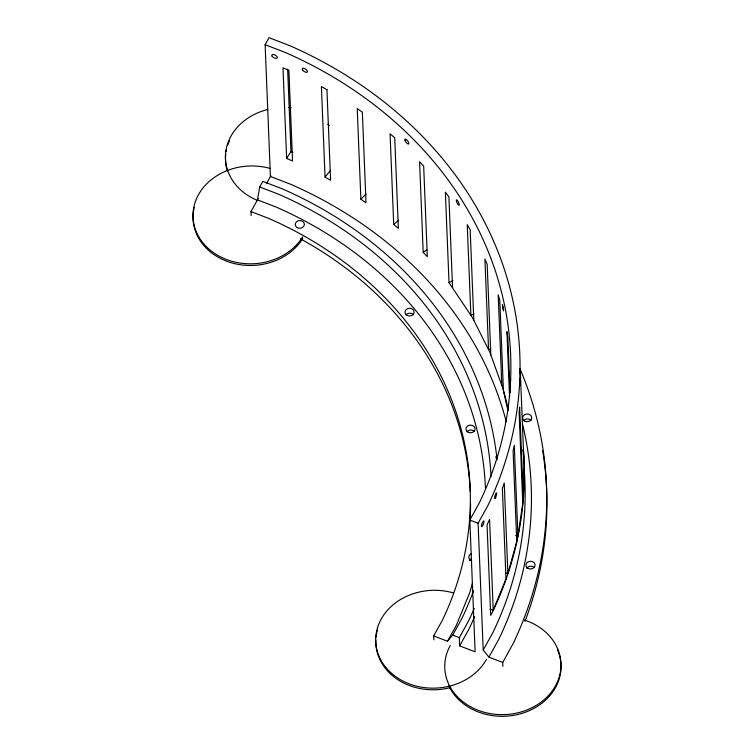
<?xml version="1.0" encoding="UTF-8"?>
<svg xmlns="http://www.w3.org/2000/svg" width="754" height="754" viewBox="0 0 754 754"><rect width="100%" height="100%" fill="white"/><g stroke="black" fill="none" stroke-linecap="round" stroke-linejoin="round"><path stroke-width="1.13" d="M520.42 374.304L520.203 368.659L524.058 464.898L523.267 497.687L519.629 407.094L519.148 412.73L522.786 503.333L517.923 535.924L515.67 535.604M510.496 380.195L510.562 379.403L510.618 380.402M497.103 459.789A410.119 345.115 -2.3 0 0 282.25 188.82L262.826 181.365L259.715 186.983L257.453 199.885L276.247 207.096A396.679 333.815 -2.3 0 1 485.435 488.309M472.381 583.398L469.959 592.144L456.34 625.311L447.508 641.23L433.691 635.933L442.183 620.627A381.392 320.95 -2.3 0 0 269.027 218.528L250.969 211.591L258.17 198.594M505.67 573.021L507.876 573.53L516.744 541.495L513.106 450.901L514.285 445.322L517.923 535.924M490.034 609.043L493.22 610.099L506 578.978L502.362 488.385L504.238 482.928L507.876 573.53M506.245 421.656A427.226 359.517 -2.3 0 0 290.658 184.259L270.422 176.493L265.135 44.722L269.027 37.7L289.687 45.636A436.396 367.236 -2.3 0 1 487.819 505.717L478.102 523.229L483.201 650.061L488.922 657.13L502.729 662.427L502.89 666.376M266.464 183.646L270.865 175.71M474.219 608.478A410.119 345.115 -2.3 0 1 468.441 621.192L459.318 637.658L459.648 645.895L475.114 651.824L469.817 520.053L479.327 502.909A427.226 359.517 -2.3 0 0 285.361 52.488L265.135 44.722M447.508 641.23L452.692 635.113L461.655 618.949A402.787 338.951 -2.3 0 0 473.55 590.768M459.648 645.895L468.771 629.43A410.119 345.115 -2.3 0 0 474.558 616.715M483.201 650.061L492.909 632.549A436.396 367.236 -2.3 0 0 524.171 469.045M488.922 657.13L498.762 639.364A442.504 372.372 -2.3 0 0 522.776 425.171M502.729 662.427L512.909 644.057A457.782 385.228 -2.3 0 0 520.043 368.932M286.624 158.387L282.986 67.794L288.905 70.386L292.543 160.988L286.624 158.387L290.95 151.535L287.642 69.17M326.934 89.528L330.601 180.263L325.049 177.152L330.195 170.706M360.874 199.226L357.236 108.633L362.363 112.214L366.001 202.817L360.874 199.226L366.048 194.004M393.711 224.372L390.072 133.769L394.719 137.793L398.357 228.387L393.711 224.372L398.668 220.3M423.201 252.298L419.563 161.695L423.673 166.116L427.311 256.709L423.201 252.298L426.821 249.885M508.441 410.346A427.226 359.517 -2.3 0 0 502.795 388.084L489.846 352.212L472.494 317.726L449.016 282.703L452.909 280.629M473.964 313.966L470.873 315.266L467.235 224.673L470.166 229.725L473.804 320.318M302.665 236.86A58.133 48.916 -2.3 0 1 208.717 248.867A58.133 48.916 -2.3 0 1 227.623 170.404L231.374 169.094A58.133 48.916 -2.3 0 1 270.243 168.472M490.694 348.942L488.545 349.62L484.907 259.027L487.178 264.315L490.816 354.908M450.741 687.497L449.761 687.752A58.133 48.916 -2.3 0 1 375.803 640.042M453.211 592.87A58.133 48.916 -2.3 0 0 375.737 638.355A58.133 48.916 -2.3 0 0 449.695 686.112L453.55 685.018A58.133 48.916 -2.3 0 0 486.434 659.411M290.95 151.535L292.976 152.308M259.715 186.983L278.791 194.296A402.787 338.951 -2.3 0 1 491.052 476.415M469.817 520.053L478.102 523.229M452.692 635.113L459.318 637.658M326.963 89.669L321.411 86.559L325.049 177.152M557.583 649.816L557.592 650.127A58.133 48.916 -2.3 0 1 524.539 712.53A58.133 48.916 -2.3 0 1 449.761 687.752L448.187 682.964A58.133 48.916 -2.3 0 1 450.261 645.528M449.761 687.752L448.969 686.187M267.793 109.471A58.133 48.916 -2.3 0 0 227.623 170.404L228.858 173.637A58.133 48.916 -2.3 0 0 257.736 200.536M507.762 409.884L503.427 390.864L499.789 300.262L498.187 294.795L501.825 385.388M522.908 449.931L523.851 459.252M557.526 648.478L557.555 649.09M510.062 392.476L507.847 337.179L506.933 331.59L509.534 396.302M493.22 610.099L489.582 519.506L487.046 524.765L490.684 615.358L492.117 612.785A436.396 367.236 -2.3 0 0 523.38 449.271M452.551 287.462L448.913 196.869L445.378 192.11L449.016 282.703M433.691 635.933L433.852 639.882M250.969 211.591L251.129 215.55M227.623 170.404L227.642 171.026M524.464 620.042A58.133 48.916 -2.3 0 1 544.661 699.222A58.133 48.916 -2.3 0 1 449.695 686.112M376.02 637.102A58.133 48.916 -2.3 0 1 377.349 630.24M406.114 314.757A4.581 3.855 -2.3 0 1 413.512 314.804M526.678 568.28A4.581 3.855 -2.3 0 1 534.322 567.649M523.672 420.591A4.581 3.855 -2.3 0 1 531.08 420.468M466.999 431.684A4.581 3.855 -2.3 0 1 474.407 431.561M470.553 504.266A381.392 320.95 -2.3 0 1 469.987 521.664M300.365 238.792A381.392 320.95 -2.3 0 1 470.26 491.533M471.684 560.75A4.581 3.855 -2.3 0 1 468.837 557.338A4.581 3.855 -2.3 0 1 471.42 553.719M469.374 560.703A4.581 3.855 -2.3 0 1 471.618 558.657M542.654 450.751A457.791 385.228 -2.3 0 1 524.944 621.475M495.962 456.443A410.119 345.115 -2.3 0 1 496.292 458.752M288.81 107.605A58.133 48.916 -2.3 0 1 291.119 107.794M327.849 124.222A58.133 48.916 -2.3 0 1 329.291 125.692M227.35 171.017A58.133 48.916 -2.3 0 1 225.71 154.372M226.106 151.554A58.133 48.916 -2.3 0 1 226.473 149.697M227.783 145.041A58.133 48.916 -2.3 0 1 229.64 140.48M302.731 238.5A58.133 48.916 -2.3 0 1 231.714 262.873A58.133 48.916 -2.3 0 1 194.24 207.341M519.61 382.363C519.732 394.219 519.911 370.77 519.61 382.363M502.466 304.88L503.568 310.733L502.466 304.88M468.262 432.325A4.581 3.855 -2.3 0 0 475.095 428.866A4.581 3.855 -2.3 0 0 468.215 425.652A4.581 3.855 -2.3 0 0 468.262 432.325M524.925 421.222A4.581 3.855 -2.3 0 0 531.768 417.773A4.581 3.855 -2.3 0 0 524.888 414.549A4.581 3.855 -2.3 0 0 524.925 421.222M297.33 227.689A4.581 3.855 -2.3 0 0 304.371 224.541A4.581 3.855 -2.3 0 0 297.698 221.026A4.581 3.855 -2.3 0 0 297.33 227.689M456.528 201.459A3.054 0.745 64.6 0 0 459.073 205.324A3.054 0.745 64.6 0 0 457.706 200.922A3.054 0.745 64.6 0 0 456.528 201.459M407.188 315.426A4.581 3.855 -2.3 0 0 414.135 312.128A4.581 3.855 -2.3 0 0 407.358 308.754A4.581 3.855 -2.3 0 0 407.188 315.426M528.347 568.535A4.581 3.855 -2.3 0 0 535.086 564.934A4.581 3.855 -2.3 0 0 528.102 561.871A4.581 3.855 -2.3 0 0 528.347 568.535M302.637 69.962A3.054 1.385 35.5 0 0 307.161 72.205A3.054 1.385 35.5 0 0 304.804 68.614A3.054 1.385 35.5 0 0 302.637 69.962M405.143 140.706A3.054 1.037 53.5 0 0 408.602 144.023A3.054 1.037 53.5 0 0 406.774 139.895A3.054 1.037 53.5 0 0 405.143 140.706M272.175 56.343A3.054 1.47 29 0 0 276.954 58.181A3.054 1.47 29 0 0 274.465 54.788A3.054 1.47 29 0 0 272.175 56.343M482.635 525.661A3.054 0.754 -69 0 0 483.851 520.976A3.054 0.754 -69 0 0 481.599 524.718A3.054 0.754 -69 0 0 482.635 525.661M495.689 497.395A3.054 0.594 -74.3 0 0 496.462 492.814A3.054 0.594 -74.3 0 0 494.728 497.037A3.054 0.594 -74.3 0 0 495.689 497.395"/></g></svg>
